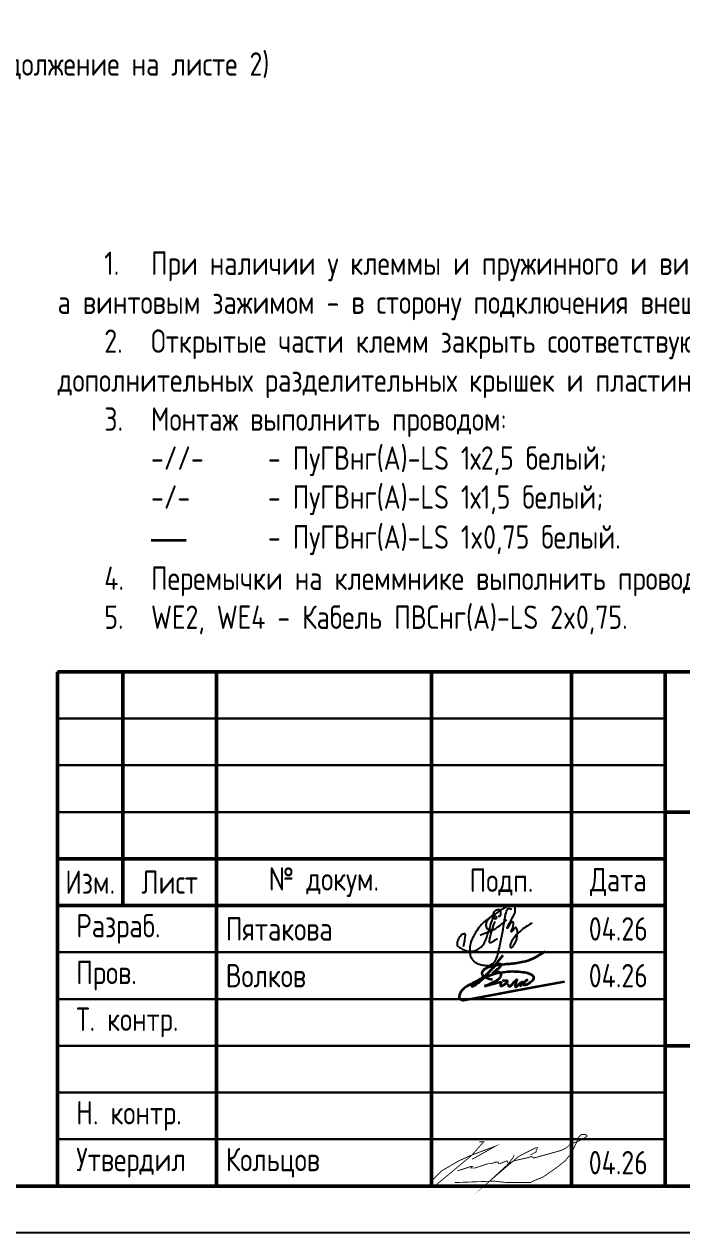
# Model space of a CAD drawing. Header units: millimetres. Extents: x -1043 to 5194, y -96 to 1568.
# Drawn here: x 4303.4 to 4373.8, y 973.5 to 1102.8 of the extents above; entities that cross this region are included whole.
import ezdxf

# ---------------------------------------------------------------- set-up
doc = ezdxf.new("R2010")
doc.units = ezdxf.units.MM
doc.styles.add('Gost_type_A', font='GOST_A.TTF')

# ---------------------------------------------------------------- blocks, each defined once
blk = doc.blocks.new('Штамп большой нижний')
at = {"lineweight": 50}
for points in [[(-185, 55), (-178, 55), (-178, 35), (-185, 35)], [(-178, 55), (-168, 55), (-168, 35), (-178, 35)], [(-168, 55), (-145, 55), (-145, 35), (-168, 35)], [(-145, 55), (-130, 55), (-130, 35), (-145, 35)], [(-130, 55), (-120, 55), (-120, 35), (-130, 35)], [(-120, 55), (0, 55), (0, 40), (-120, 40)], [(-120, 40), (-50, 40), (-50, 15), (-120, 15)], [(-185, 35), (-178, 35), (-178, 30), (-185, 30)], [(-178, 35), (-168, 35), (-168, 30), (-178, 30)], [(-168, 35), (-145, 35), (-145, 30), (-168, 30)], [(-145, 35), (-130, 35), (-130, 30), (-145, 30)], [(-130, 35), (-120, 35), (-120, 30), (-130, 30)], [(-185, 30), (-168, 30), (-168, 0), (-185, 0)], [(-168, 30), (-145, 30), (-145, 0), (-168, 0)], [(-145, 30), (-130, 30), (-130, 0), (-145, 0)], [(-130, 30), (-120, 30), (-120, 0), (-130, 0)], [(-120, 15), (-50, 15), (-50, 0), (-120, 0)]]:
    blk.add_lwpolyline(points, close=True, dxfattribs=at)
for points in [[(-185, 55), (-178, 55), (-178, 50), (-185, 50)], [(-178, 55), (-168, 55), (-168, 50), (-178, 50)], [(-168, 55), (-145, 55), (-145, 50), (-168, 50)], [(-145, 55), (-130, 55), (-130, 50), (-145, 50)], [(-130, 55), (-120, 55), (-120, 50), (-130, 50)], [(-185, 50), (-178, 50), (-178, 45), (-185, 45)], [(-178, 50), (-168, 50), (-168, 45), (-178, 45)], [(-168, 50), (-145, 50), (-145, 45), (-168, 45)], [(-145, 50), (-130, 50), (-130, 45), (-145, 45)], [(-130, 50), (-120, 50), (-120, 45), (-130, 45)], [(-185, 45), (-178, 45), (-178, 40), (-185, 40)], [(-178, 45), (-168, 45), (-168, 40), (-178, 40)], [(-168, 45), (-145, 45), (-145, 40), (-168, 40)], [(-145, 45), (-130, 45), (-130, 40), (-145, 40)], [(-130, 45), (-120, 45), (-120, 40), (-130, 40)], [(-185, 40), (-178, 40), (-178, 35), (-185, 35)], [(-178, 40), (-168, 40), (-168, 35), (-178, 35)], [(-168, 40), (-145, 40), (-145, 35), (-168, 35)], [(-145, 40), (-130, 40), (-130, 35), (-145, 35)], [(-130, 40), (-120, 40), (-120, 35), (-130, 35)], [(-185, 30), (-168, 30), (-168, 25), (-185, 25)], [(-168, 30), (-145, 30), (-145, 25), (-168, 25)], [(-145, 30), (-130, 30), (-130, 25), (-145, 25)], [(-130, 30), (-120, 30), (-120, 25), (-130, 25)], [(-185, 25), (-168, 25), (-168, 20), (-185, 20)], [(-168, 25), (-145, 25), (-145, 20), (-168, 20)], [(-145, 25), (-130, 25), (-130, 20), (-145, 20)], [(-130, 25), (-120, 25), (-120, 20), (-130, 20)], [(-185, 20), (-168, 20), (-168, 15), (-185, 15)], [(-168, 20), (-145, 20), (-145, 15), (-168, 15)], [(-145, 20), (-130, 20), (-130, 15), (-145, 15)], [(-130, 20), (-120, 20), (-120, 15), (-130, 15)], [(-185, 15), (-168, 15), (-168, 10), (-185, 10)], [(-168, 15), (-145, 15), (-145, 10), (-168, 10)], [(-145, 15), (-130, 15), (-130, 10), (-145, 10)], [(-130, 15), (-120, 15), (-120, 10), (-130, 10)], [(-185, 10), (-168, 10), (-168, 5), (-185, 5)], [(-168, 10), (-145, 10), (-145, 5), (-168, 5)], [(-145, 10), (-130, 10), (-130, 5), (-145, 5)], [(-130, 10), (-120, 10), (-120, 5), (-130, 5)], [(-185, 5), (-168, 5), (-168, 0), (-185, 0)], [(-168, 5), (-145, 5), (-145, 0), (-168, 0)], [(-145, 5), (-130, 5), (-130, 0), (-145, 0)], [(-130, 5), (-120, 5), (-120, 0), (-130, 0)]]:
    blk.add_lwpolyline(points, close=True)
at = {"char_height": 2.5, "style": 'Gost_type_A'}
for s, insert, width, attachment_point in [('Изм.', (-181.5, 32.5), 7, 5), ('Лист', (-173, 32.5), 10, 5), ('№ докум.', (-156.5, 32.5), 23, 5), ('Подп.', (-137.5, 32.5), 15, 5), ('Дата', (-125, 32.5), 10, 5), ('\\pxl0.8;Разраб.', (-185, 27.5), 17, 4), ('\\pxl0.8;Пров.', (-185, 22.5), 17, 4), ('\\pxl0.8;Т. контр.', (-185, 17.5), 17, 4), ('\\pxl0.8;Н. контр.', (-185, 7.5), 17, 4), ('\\pxl0.8;Утвердил', (-185, 2.5), 17, 4)]:
    blk.add_mtext(s, dxfattribs=dict(at, insert=insert, width=width, attachment_point=attachment_point))
blk = doc.blocks.new('Сотрудник 7_1')
at = {"lineweight": 35}
for points in [[(5.51, 4.62), (4.98, 3.97), (4.54, 3.43), (4.18, 3.01), (3.9, 2.68), (3.67, 2.43), (3.49, 2.24), (3.34, 2.09), (3.21, 1.97), (3.08, 1.86), (2.97, 1.76), (2.86, 1.67), (2.76, 1.6), (2.67, 1.53), (2.59, 1.47), (2.52, 1.42), (2.45, 1.38), (2.4, 1.35), (2.35, 1.33), (2.31, 1.31), (2.28, 1.3), (2.25, 1.3), (2.23, 1.3), (2.21, 1.31), (2.2, 1.31), (2.19, 1.33), (2.18, 1.34), (2.18, 1.36), (2.18, 1.38), (2.18, 1.4), (2.19, 1.42), (2.2, 1.45), (2.22, 1.48), (2.25, 1.51), (2.28, 1.55), (2.32, 1.59), (2.36, 1.63), (2.42, 1.67), (2.49, 1.72), (2.56, 1.78), (2.65, 1.84), (2.75, 1.9), (2.87, 1.97), (2.99, 2.04), (3.12, 2.12), (3.25, 2.21), (3.39, 2.3), (3.53, 2.41), (3.67, 2.52), (3.81, 2.64), (3.94, 2.77), (4.07, 2.9), (4.2, 3.03), (4.32, 3.15), (4.44, 3.27), (4.55, 3.37), (4.65, 3.46), (4.74, 3.54), (4.82, 3.6), (4.9, 3.64), (4.97, 3.68), (5.03, 3.7), (5.08, 3.72), (5.13, 3.73), (5.17, 3.73), (5.21, 3.73), (5.24, 3.73), (5.26, 3.73), (5.28, 3.72), (5.3, 3.71), (5.31, 3.7), (5.32, 3.68), (5.33, 3.66), (5.33, 3.64), (5.32, 3.61), (5.32, 3.58), (5.3, 3.54), (5.28, 3.5), (5.25, 3.46), (5.21, 3.41), (5.16, 3.36), (5.1, 3.3), (5.03, 3.23), (4.96, 3.17), (4.88, 3.1), (4.8, 3.04), (4.72, 2.98), (4.65, 2.92), (4.59, 2.87), (4.53, 2.83), (4.49, 2.8), (4.46, 2.77), (4.43, 2.76), (4.42, 2.75), (4.42, 2.74), (4.43, 2.75), (4.45, 2.75), (4.49, 2.76), (4.53, 2.78), (4.58, 2.8), (4.64, 2.82), (4.7, 2.84), (4.76, 2.85), (4.83, 2.86), (4.89, 2.87), (4.95, 2.88), (5.01, 2.87), (5.06, 2.87), (5.11, 2.85), (5.15, 2.84), (5.19, 2.81), (5.22, 2.78), (5.25, 2.75), (5.27, 2.72), (5.29, 2.68), (5.3, 2.63), (5.3, 2.59), (5.3, 2.54), (5.29, 2.49), (5.27, 2.44), (5.26, 2.38), (5.23, 2.33), (5.2, 2.28), (5.17, 2.22), (5.12, 2.17), (5.07, 2.11), (5, 2.05), (4.92, 1.99), (4.83, 1.93), (4.73, 1.86), (4.6, 1.79), (4.47, 1.72), (4.31, 1.65), (4.15, 1.57), (3.96, 1.49), (3.76, 1.41), (3.54, 1.32)], [(4.39, 2), (4.09, 2.07), (3.85, 2.15), (3.67, 2.21), (3.55, 2.27), (3.46, 2.33), (3.4, 2.39), (3.37, 2.44), (3.35, 2.5), (3.33, 2.55), (3.32, 2.61), (3.31, 2.66), (3.31, 2.72), (3.31, 2.77), (3.32, 2.83), (3.34, 2.89), (3.36, 2.94), (3.39, 2.99), (3.43, 3.05), (3.48, 3.1), (3.54, 3.15), (3.6, 3.2), (3.67, 3.24), (3.74, 3.29), (3.82, 3.33), (3.91, 3.37), (4.01, 3.4), (4.11, 3.44), (4.22, 3.47), (4.34, 3.5), (4.47, 3.53), (4.62, 3.56), (4.77, 3.58), (4.93, 3.61), (5.11, 3.63), (5.29, 3.65), (5.48, 3.67), (5.67, 3.69), (5.85, 3.71), (6.04, 3.72), (6.21, 3.74), (6.38, 3.76), (6.55, 3.77), (6.71, 3.79), (6.86, 3.81), (7.02, 3.83), (7.19, 3.86), (7.36, 3.89), (7.54, 3.92), (7.74, 3.96), (7.95, 4.01), (8.19, 4.09), (8.47, 4.19), (8.78, 4.33), (9.15, 4.51), (9.57, 4.74), (10.05, 5.03)], [(6.04, 1.58), (6.05, 1.53), (6.06, 1.49), (6.06, 1.46), (6.07, 1.43), (6.09, 1.4), (6.1, 1.38), (6.12, 1.36), (6.14, 1.35), (6.16, 1.33), (6.19, 1.33), (6.22, 1.33), (6.25, 1.33), (6.28, 1.33), (6.31, 1.34), (6.34, 1.36), (6.37, 1.38), (6.4, 1.4), (6.43, 1.43), (6.46, 1.46), (6.49, 1.5), (6.52, 1.53), (6.55, 1.57), (6.58, 1.62), (6.62, 1.66), (6.65, 1.71), (6.69, 1.75), (6.73, 1.8), (6.78, 1.84), (6.82, 1.88), (6.85, 1.92), (6.89, 1.95), (6.92, 1.98), (6.95, 2.01), (6.97, 2.03), (6.98, 2.05), (7, 2.06), (7, 2.06), (7.01, 2.06), (7.01, 2.05), (7, 2.03), (7, 2), (6.99, 1.96), (6.97, 1.93), (6.96, 1.88), (6.94, 1.83), (6.93, 1.79), (6.91, 1.74), (6.9, 1.69), (6.89, 1.64), (6.88, 1.6), (6.87, 1.56), (6.86, 1.53), (6.85, 1.49), (6.84, 1.46), (6.84, 1.43), (6.84, 1.41), (6.84, 1.38), (6.84, 1.36), (6.84, 1.35), (6.84, 1.33), (6.84, 1.32), (6.85, 1.31), (6.86, 1.3), (6.86, 1.29), (6.87, 1.29), (6.88, 1.28), (6.89, 1.28), (6.9, 1.27), (6.91, 1.27), (6.92, 1.27), (6.93, 1.28), (6.95, 1.28), (6.96, 1.29), (6.97, 1.29), (6.98, 1.3), (7, 1.32), (7.03, 1.34), (7.06, 1.37), (7.1, 1.41), (7.15, 1.45), (7.21, 1.5), (7.27, 1.56), (7.34, 1.62), (7.41, 1.68), (7.48, 1.73), (7.54, 1.77), (7.58, 1.79), (7.6, 1.79), (7.61, 1.77), (7.59, 1.72), (7.57, 1.67), (7.54, 1.61), (7.5, 1.54), (7.46, 1.48), (7.43, 1.43), (7.41, 1.4), (7.4, 1.38), (7.41, 1.38), (7.42, 1.4), (7.45, 1.43), (7.49, 1.48), (7.54, 1.53), (7.6, 1.59), (7.66, 1.66), (7.73, 1.72), (7.81, 1.79), (7.88, 1.85), (7.95, 1.9), (8.01, 1.95), (8.06, 1.99), (8.09, 2.01), (8.11, 2.02), (8.1, 2.02), (8.07, 1.99), (8.03, 1.96), (7.98, 1.91), (7.92, 1.86), (7.87, 1.81), (7.81, 1.76), (7.76, 1.71), (7.73, 1.67), (7.7, 1.64), (7.68, 1.61), (7.67, 1.58), (7.67, 1.56), (7.67, 1.54), (7.68, 1.53), (7.7, 1.51), (7.71, 1.5), (7.73, 1.49), (7.75, 1.48), (7.77, 1.48), (7.8, 1.47), (7.83, 1.47), (7.87, 1.48), (7.91, 1.48), (7.96, 1.5), (8.01, 1.51), (8.07, 1.53), (8.13, 1.55), (8.19, 1.58), (8.26, 1.62), (8.33, 1.66), (8.4, 1.71), (8.48, 1.76), (8.55, 1.82), (8.63, 1.89), (8.69, 1.95), (8.75, 2.02), (8.79, 2.1), (8.82, 2.17), (8.83, 2.24), (8.81, 2.31), (8.78, 2.37), (8.72, 2.44), (8.65, 2.5), (8.56, 2.56), (8.44, 2.61), (8.31, 2.66), (8.17, 2.71), (8, 2.75), (7.83, 2.78), (7.64, 2.81), (7.44, 2.84), (7.22, 2.86), (7, 2.88), (6.77, 2.88), (6.53, 2.89), (6.29, 2.88), (6.04, 2.87), (5.79, 2.84), (5.52, 2.81), (5.25, 2.77), (4.97, 2.71), (4.68, 2.64), (4.38, 2.55), (4.06, 2.44), (3.74, 2.32), (3.42, 2.2), (3.11, 2.06), (2.8, 1.92), (2.51, 1.78), (2.25, 1.65), (2.01, 1.52), (1.8, 1.4), (1.62, 1.29), (1.47, 1.18), (1.35, 1.09), (1.24, 0.99), (1.15, 0.91), (1.08, 0.82), (1.02, 0.74), (0.97, 0.65), (0.93, 0.57), (0.89, 0.49), (0.86, 0.41), (0.84, 0.34), (0.83, 0.27), (0.82, 0.21), (0.82, 0.15), (0.83, 0.11), (0.84, 0.07), (0.85, 0.04), (0.87, 0.01), (0.89, -0.01), (0.91, -0.03), (0.94, -0.05), (0.97, -0.07), (1, -0.08), (1.03, -0.1), (1.07, -0.11), (1.1, -0.12), (1.13, -0.13), (1.17, -0.14), (1.2, -0.15), (1.24, -0.15), (1.29, -0.15), (1.47, -0.12), (1.9, -0.04), (2.7, 0.1), (3.99, 0.34), (5.91, 0.69), (8.58, 1.18), (12.12, 1.82)], [(3.54, 1.32), (4.17, 1.5), (4.63, 1.63), (4.96, 1.71), (5.17, 1.76), (5.28, 1.77), (5.33, 1.76), (5.34, 1.73), (5.32, 1.7), (5.3, 1.66), (5.28, 1.62), (5.27, 1.58), (5.26, 1.55), (5.25, 1.51), (5.24, 1.48), (5.24, 1.45), (5.24, 1.42), (5.24, 1.4), (5.25, 1.39), (5.26, 1.37), (5.27, 1.36), (5.29, 1.36), (5.31, 1.36), (5.33, 1.36), (5.35, 1.36), (5.39, 1.37), (5.42, 1.38), (5.46, 1.4), (5.49, 1.41), (5.54, 1.43), (5.58, 1.45), (5.62, 1.48), (5.67, 1.51), (5.72, 1.54), (5.76, 1.57), (5.81, 1.61), (5.85, 1.64), (5.89, 1.68), (5.93, 1.72), (5.96, 1.75), (5.99, 1.78), (6, 1.81), (6.02, 1.83), (6.02, 1.86), (6.01, 1.87), (6, 1.89), (5.98, 1.9), (5.95, 1.91), (5.91, 1.92), (5.87, 1.92), (5.81, 1.92), (5.75, 1.92), (5.69, 1.92), (5.63, 1.91), (5.57, 1.9), (5.51, 1.89), (5.46, 1.88)]]:
    blk.add_lwpolyline(points, dxfattribs=at)

msp = doc.modelspace()

# ---------------------------------------------------------------- linework, layer by layer
msp.add_lwpolyline([(4497, 1393.54), (4497, 973.54), (4200, 973.54), (4200, 1393.54)], close=True)
at = {"lineweight": 50}
msp.add_lwpolyline([(4492, 1388.54), (4492, 978.54), (4220, 978.54), (4220, 1388.54)], close=True, dxfattribs=at)
at = {"const_width": 0.0934}
for points in [[(4349.8, 980.16), (4350.74, 980.47), (4351.2, 980.62), (4351.36, 980.62), (4351.2, 980.47), (4351.36, 980.47), (4351.67, 980.47), (4353.07, 980.93), (4353.38, 980.93), (4353.85, 981.09), (4354.16, 981.09), (4354.16, 980.93), (4354.32, 980.93), (4355.1, 981.25), (4355.25, 980.93), (4355.87, 981.25), (4357.28, 981.56), (4357.74, 981.71), (4357.9, 981.56), (4358.05, 981.56), (4360.86, 982.34), (4361.48, 982.65), (4361.79, 982.96), (4362.1, 983.11), (4362.57, 983.27), (4363.19, 983.58), (4363.5, 983.74), (4363.66, 983.89), (4363.5, 984.05), (4363.19, 984.05), (4363.04, 984.05), (4362.72, 983.74), (4362.57, 983.27), (4361.95, 982.02), (4361.32, 981.25), (4360.55, 980.62), (4358.99, 979.53), (4357.9, 979.07), (4357.59, 978.91), (4355.1, 978.91), (4353.69, 979.07), (4349.49, 978.91)], [(4352.14, 983.27), (4352.6, 983.27), (4351.36, 981.87), (4350.43, 981.09), (4348.48, 979.47), (4347.36, 978.54), (4347, 978.54), (4347, 978.75), (4347.16, 979.22), (4348.09, 980.16), (4349.96, 981.25), (4351.36, 981.87), (4353.85, 982.8), (4351.36, 981.4)], [(4355.87, 981.87), (4355.72, 981.56), (4355.25, 980.93), (4353.23, 979.07), (4356.34, 981.71), (4358.21, 982.65), (4358.37, 982.65), (4358.21, 982.34), (4358.21, 982.18), (4357.59, 981.87)]]:
    msp.add_lwpolyline(points, dxfattribs=at)
for points in [[(4357.77, 1006.65), (4357.37, 1006.42), (4356.93, 1006.15), (4356.37, 1005.69), (4355.96, 1005.31), (4355.61, 1004.74), (4355.45, 1004.42), (4355.42, 1004.27), (4355.42, 1004.13), (4355.46, 1004.07), (4355.55, 1004.04), (4355.65, 1004.08), (4355.73, 1004.15), (4356.02, 1004.65), (4356.14, 1004.89), (4356.14, 1005.09), (4356.2, 1005.39), (4356.2, 1005.71), (4356.2, 1005.97), (4356.12, 1006.14), (4356.06, 1006.2), (4355.98, 1006.2), (4355.87, 1006.09), (4355.75, 1005.96), (4355.65, 1005.79), (4355.59, 1005.71), (4355.52, 1005.71), (4355.62, 1005.91), (4355.72, 1006.23), (4355.8, 1006.54), (4355.8, 1006.73), (4355.7, 1006.81), (4355.63, 1006.81), (4355.54, 1006.72), (4355.44, 1006.64), (4355.34, 1006.48), (4355.26, 1006.31), (4355.19, 1006.15), (4355.14, 1006.08), (4355.08, 1006.13), (4355.15, 1006.29), (4355.75, 1007.32), (4355.99, 1007.89), (4355.99, 1008.26), (4355.9, 1008.5), (4355.73, 1008.6), (4355.31, 1008.5), (4354.85, 1008.29), (4354.37, 1008.04), (4353.42, 1007.36), (4352.6, 1006.82), (4352.09, 1006.2), (4351.6, 1005.47), (4351.18, 1004.59), (4351.1, 1003.97), (4351.1, 1003.4), (4351.22, 1002.95), (4351.47, 1002.63), (4351.72, 1002.45), (4352.1, 1002.26), (4352.62, 1002.12), (4353.27, 1002.12), (4353.77, 1002.44), (4354.05, 1002.97), (4354.41, 1004.67), (4354.67, 1005.92), (4354.9, 1007.47), (4355.1, 1008.14), (4355.23, 1008.23), (4355.43, 1008.23), (4355.61, 1008.14)], [(4350.44, 1004.14), (4350.66, 1005.26), (4350.66, 1005.45), (4350.59, 1005.54), (4350.42, 1005.48), (4350.32, 1005.48), (4350.14, 1005.32), (4349.81, 1004.88), (4349.76, 1004.56), (4349.76, 1004.26), (4349.86, 1004.15), (4350.3, 1003.86), (4350.69, 1003.7), (4351, 1003.63), (4351.45, 1003.63), (4352.01, 1003.85), (4352.47, 1004.17), (4352.81, 1004.77), (4353.23, 1006.07), (4353.54, 1007.08), (4353.6, 1007.25), (4353.68, 1007.38), (4353.77, 1007.46), (4353.83, 1007.46), (4353.95, 1007.29), (4354, 1007.18), (4353.9, 1007.09), (4353.82, 1007.09), (4353.71, 1007.16), (4353.65, 1007.43), (4353.65, 1007.59), (4353.65, 1007.78), (4353.76, 1007.92), (4353.88, 1008.03), (4354.07, 1008.12), (4354.26, 1008.12), (4354.38, 1008.05), (4354.38, 1007.92), (4354.38, 1007.69), (4354.38, 1007.43), (4354.3, 1007.35), (4354.2, 1007.35), (4354.14, 1007.41)], [(4352.22, 1005.37), (4352.42, 1005.49), (4352.87, 1005.63), (4353.69, 1005.97), (4354.1, 1006.22), (4354.67, 1006.67), (4354.95, 1006.9), (4355.04, 1007.04)], [(4353.77, 1007.45), (4353.71, 1007.51), (4353.46, 1007.42), (4353.06, 1007.08), (4352.83, 1006.71), (4352.83, 1006.27), (4352.94, 1006.08), (4353.19, 1005.96), (4353.57, 1005.93)], [(4354.09, 1004.99), (4353.63, 1004.73), (4353.47, 1004.6), (4353.37, 1004.54), (4353.26, 1004.54), (4353.22, 1004.6), (4353.22, 1004.82), (4353.36, 1005.53), (4353.81, 1006.83)]]:
    msp.add_open_spline(points, degree=3)

# ---------------------------------------------------------------- block references
for name, p in [('Штамп большой нижний', (4492, 978.54)), ('Сотрудник 7_1', (4349.14, 998.58))]:
    msp.add_blockref(name, p)

# ---------------------------------------------------------------- texts
at = {"char_height": 2.5, "style": 'Gost_type_A'}
for s, insert, width, attachment_point in [('Левая боковина 2 секции (продолжение на листе 2)', (4296, 1098.19), 90, 5), ('\\pxi2,ql,t4;1.^IПри наличии у клеммы и пружинного и винтового зажима, установить пружинным зажимом в сторону внутреннего монтажа шкафа, а винтовым зажимом - в сторону подключения внешних кабелей.\\P2.^IОткрытые части клемм закрыть соответствующими концевыми крышками. На данной схеме показаны только места установок дополнительных разделительных крышек и пластин (в зависимости от типа клемм).\\P{\\A1;3.^IМонтаж выполнить проводом:\\P\\pi0,l4,q*,t4,9;-//-^I- ПуГВнг(А)-LS 1х2,5 белый;\\P\\pi2.42857,l1.57143,ql,t1.57143,9;-/-  ^I- ПуГВнг(А)-LS 1х1,5 белый; \\P\\pi-5,l9,q*,t9;\\fArial|b0|i0|c0|p34;\\H1.08333x;―^I\\fGOST type A|b0|i0|c204|p34;\\H0.92308x;- ПуГВнг(А)-LS 1x0,75 белый.\\A0;\\fMS Shell Dlg 2|b0|i0|c204|p0;\\H0.70834x;\\P\\pi2,l0,ql,t4;\\A1;\\fGOST type A|b0|i0|c204|p34;\\H1.41176x;4.^IПеремычки на клеммнике выполнить проводом ПуГВнг(А)-LS 1х1,5 белый;\\P5.^IWE2, \\H1x;WE4\\H1x; - Кабель ПВСнг(А)-LS 2x0,75.}', (4307, 1037.54), 183, 7), ('Пятакова', (4325, 1006.04), 22, 4), ('04.26', (4367, 1006.04), 10, 5), ('Волков', (4325, 1001.04), 22, 4), ('04.26', (4367, 1001.04), 10, 5), ('Кольцов', (4325, 981.04), 22, 4), ('04.26', (4367, 981.04), 10, 5)]:
    msp.add_mtext(s, dxfattribs=dict(at, insert=insert, width=width, attachment_point=attachment_point))

doc.saveas('drawing.dxf')
